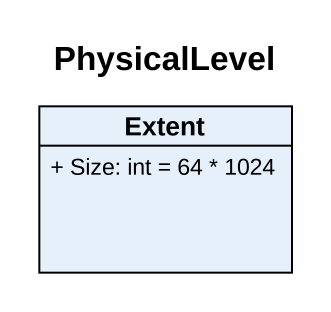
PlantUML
@startuml
title PhysicalLevel
hide circle
hide empty members
skinparam classAttributeIconSize 0
class Extent {
  + Size: int = 64 * 1024
}
@enduml
